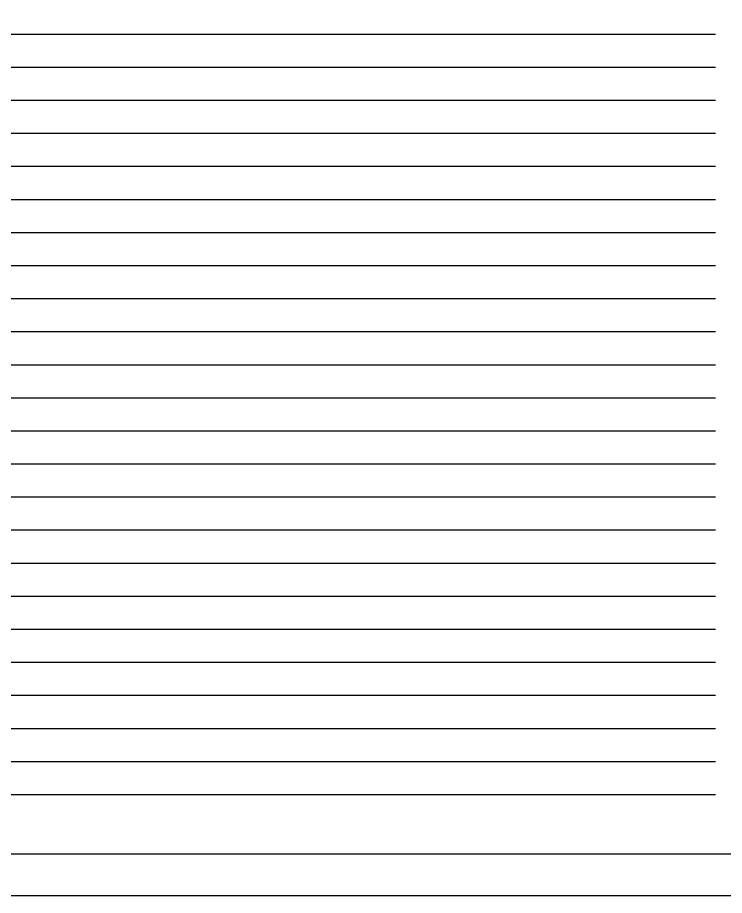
# Paper-space layout '布局' of a CAD drawing. Header units: millimetres. Extents: x -7887 to 894, y 542 to 1297.
# Drawn here: x -3508.5 to -3337.4, y 542.3 to 754.7 of the extents above; entities that cross this region are included whole.
import ezdxf

# ---------------------------------------------------------------- set-up
doc = ezdxf.new("R2010")
doc.units = ezdxf.units.MM
doc.header["$LTSCALE"] = 10
for name, color, linetype in [('008-顶面文字标注', 3, 'Continuous'), ('NW-01-尺寸标注', 252, 'Continuous'), ('T-TTLB-1', 1, 'Continuous')]:
    doc.layers.add(name, color=color, linetype=linetype)

# ---------------------------------------------------------------- blocks, each defined once
blk = doc.blocks.new('wenzige')
at = {"layer": 'Defpoints', "color": 250}
for points in [[(230483.26, 27776.72), (230940.44, 27776.72)], [(230483.26, 27768.72), (230940.44, 27768.72)], [(230483.26, 27760.72), (230940.44, 27760.72)], [(230483.26, 27752.72), (230940.44, 27752.72)], [(230483.26, 27744.72), (230940.44, 27744.72)], [(230483.26, 27736.72), (230940.44, 27736.72)], [(230483.26, 27728.72), (230940.44, 27728.72)], [(230483.26, 27720.72), (230940.44, 27720.72)], [(230483.26, 27712.72), (230940.44, 27712.72)], [(230483.26, 27704.72), (230940.44, 27704.72)], [(230483.26, 27696.72), (230940.44, 27696.72)], [(230483.26, 27688.72), (230940.44, 27688.72)], [(230483.26, 27680.72), (230940.44, 27680.72)], [(230483.26, 27672.72), (230940.44, 27672.72)], [(230483.26, 27664.72), (230940.44, 27664.72)], [(230483.26, 27656.72), (230940.44, 27656.72)], [(230483.26, 27648.72), (230940.44, 27648.72)], [(230483.26, 27640.72), (230940.44, 27640.72)], [(230483.26, 27632.72), (230940.44, 27632.72)], [(230483.26, 27624.72), (230940.44, 27624.72)], [(230483.26, 27616.72), (230940.44, 27616.72)], [(230483.26, 27608.72), (230940.44, 27608.72)], [(230483.26, 27600.72), (230940.44, 27600.72)], [(230483.26, 27592.72), (230940.44, 27592.72)]]:
    blk.add_lwpolyline(points, dxfattribs=at)
blk = doc.blocks.new('11111')
at = {"layer": 'T-TTLB-1'}
blk.add_lwpolyline([(3212.32, 6139.96), (3711.32, 6139.96), (3711.32, 5739.96), (3212.32, 5739.96)], close=True, dxfattribs=at)

psp = doc.layouts.new('布局')

# ---------------------------------------------------------------- linework, layer by layer
at = {"layer": '008-顶面文字标注', "color": 8}
psp.add_lwpolyline([(-3842.605, 542.276), (-3248.605, 542.276), (-3248.605, 962.276), (-3842.605, 962.276)], close=True, dxfattribs=at)

# ---------------------------------------------------------------- block references
at = {"layer": 'Defpoints'}
psp.add_blockref('wenzige', (-234279.952, -27026.005), dxfattribs=at)
at = {"layer": 'NW-01-尺寸标注', "linetype": 'ByBlock'}
psp.add_blockref('11111', (-7029.926, -5187.687), dxfattribs=at)

doc.saveas('drawing.dxf')
